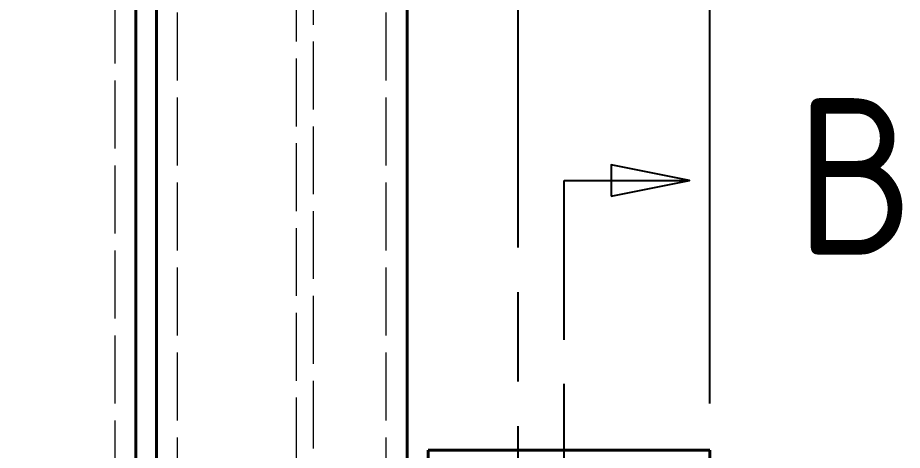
# Model space of a CAD drawing. Header units: millimetres. Extents: x 0 to 2523, y 0 to 1782.
# Drawn here: x 493.4 to 578.2, y 925.1 to 966.6 of the extents above; entities that cross this region are included whole.
import ezdxf

# ---------------------------------------------------------------- set-up
doc = ezdxf.new("R2010")
doc.units = ezdxf.units.MM
doc.header["$LTSCALE"] = 3
for name, pattern in [('CHAIN', [0.3543, 0.2362, -0.0295, 0.0591, -0.0295]), ('DASHED', [0.2067, 0.1654, -0.0413]), ('DOUBLE_DASH_CHAIN', [1.2403, 0.6614, -0.0827, 0.1654, -0.0827, 0.1654, -0.0827])]:
    doc.linetypes.add(name, pattern=pattern)
for name, color, linetype, lineweight in [('가려진 것(ISO)', 2, 'DASHED', 18), ('가시적인 것(ISO)', 3, 'Continuous', 40), ('단면선(ISO)', 7, 'CHAIN', 25), ('치수(ISO)', 2, 'Continuous', 25)]:
    doc.layers.add(name, color=color, linetype=linetype, lineweight=lineweight)
doc.styles.add('부품번호텍스트_PSTEK_POSCO', font='isocp.shx')
doc.styles.add('치수 텍스트_PSTEK_POSCO', font='isocp.shx')
doc.dimstyles.new('치수_PSTEK_POSCO', dxfattribs={"dimscale": 3, "dimtxt": 2.5, "dimasz": 1.5, "dimexe": 1, "dimexo": 1.5, "dimgap": 1, "dimtad": 1, "dimrnd": 1e-08, "dimdsep": 46, "dimtxsty": '치수 텍스트_PSTEK_POSCO', "dimcen": 0.09, "dimdle": 10, "dimclrd": 7, "dimclre": 7, "dimclrt": 2, "dimadec": 1, "dimazin": 2, "dimtfac": 1, "dimtmove": 0, "dimatfit": 3, "dimfxl": 0, "dimtolj": 1, "dimlwd": -1, "dimlwe": -1, "dimarcsym": 0})

# ---------------------------------------------------------------- blocks, each defined once
blk = doc.blocks.new('2dTransSection1')
at = {"layer": '단면선(ISO)', "linetype": 'Continuous'}
for p, q in [((185.916, 316.981), (183.416, 317.481)), ((183.416, 317.481), (183.416, 316.481)), ((181.916, 313.303), (181.916, 316.981)), ((181.916, 316.981), (183.416, 316.981)), ((183.416, 316.981), (185.916, 316.981)), ((183.416, 316.481), (185.916, 316.981))]:
    blk.add_line(p, q, dxfattribs=at)
at = {"layer": '단면선(ISO)', "linetype": 'DOUBLE_DASH_CHAIN', "ltscale": 5.686632}
blk.add_line((181.916, 235.719), (181.916, 316.981), dxfattribs=at)
at = {"layer": '단면선(ISO)', "linetype": 'Continuous', "flags": 128}
blk.add_lwpolyline([(183.416, 316.481), (185.916, 316.981), (183.416, 317.481), (183.416, 316.481)], dxfattribs=at)
at = {"layer": '단면선(ISO)'}
blk.add_solid([(183.416, 316.481), (185.916, 316.981), (183.416, 317.481), (183.416, 316.481)], dxfattribs=at)
at = {"layer": '단면선(ISO)', "insert": (189.306, 314.615), "char_height": 5, "attachment_point": 7, "style": '부품번호텍스트_PSTEK_POSCO'}
blk.add_mtext('B', dxfattribs=at)
blk = doc.blocks.new('*D60')
at = {"layer": 'Defpoints', "color": 0, "transparency": 16777216}
for p in [(311.712, 1170.969), (311.712, 1101.067), (559.712, 925.067)]:
    blk.add_point(p, dxfattribs=at)
at = {"layer": '치수(ISO)', "color": 7, "transparency": 16777216}
for p, q in [((311.712, 1105.567), (311.712, 1173.969)), ((559.712, 929.567), (559.712, 1173.969)), ((555.212, 1170.969), (316.212, 1170.969))]:
    blk.add_line(p, q, dxfattribs=at)
for points in [[(316.212, 1171.719), (316.212, 1170.219), (311.712, 1170.969)], [(555.212, 1171.719), (555.212, 1170.219), (559.712, 1170.969)]]:
    blk.add_solid(points, dxfattribs=at)
at = {"layer": '치수(ISO)', "color": 2, "transparency": 16777216, "insert": (437.991, 1177.72), "char_height": 7.5, "attachment_point": 4, "style": '치수 텍스트_PSTEK_POSCO'}
blk.add_mtext('\\A1;248', dxfattribs=at)
blk = doc.blocks.new('2dTransSection3')
at = {"layer": '단면선(ISO)', "linetype": 'DOUBLE_DASH_CHAIN', "ltscale": 5.751909}
blk.add_line((180.442, 326.25), (180.442, 222.614), dxfattribs=at)

msp = doc.modelspace()

# ---------------------------------------------------------------- linework, layer by layer
at = {"layer": '가려진 것(ISO)', "ltscale": 13.141838}
for p, q in [((502.7116, 1099.0669), (502.7116, 553.0669)), ((508.7116, 553.0669), (508.7116, 1099.0669)), ((528.7116, 553.0669), (528.7116, 1099.0669))]:
    msp.add_line(p, q, dxfattribs=at)
at = {"layer": '가려진 것(ISO)', "ltscale": 13.109228}
for p, q in [((520.1116, 574.0669), (520.1116, 1078.0669)), ((521.7116, 1078.0669), (521.7116, 574.0669))]:
    msp.add_line(p, q, dxfattribs=at)
at = {"layer": '가시적인 것(ISO)'}
for p, q in [((504.7116, 1101.0669), (504.7116, 551.0669)), ((506.7116, 551.0669), (506.7116, 1101.0669)), ((530.7116, 551.0669), (530.7116, 1101.0669)), ((532.7116, 925.0669), (559.7116, 925.0669)), ((532.7116, 925.0669), (532.7116, 727.0669)), ((559.7116, 925.0669), (559.7116, 727.0669))]:
    msp.add_line(p, q, dxfattribs=at)

# ---------------------------------------------------------------- block references
at = {"layer": '단면선(ISO)', "xscale": 3, "yscale": 3, "zscale": 3}
for name in ['2dTransSection3', '2dTransSection1']:
    msp.add_blockref(name, (0, 0), dxfattribs=at)

# ---------------------------------------------------------------- dimensions: what is measured, and where the dimension line sits
at = {"layer": '치수(ISO)', "color": 7}
dim = msp.add_linear_dim(base=(311.7116, 1170.9693), p1=(559.7116, 925.0669), p2=(311.7116, 1101.0669), angle=180, dimstyle='치수_PSTEK_POSCO', override={"dimdec": 2, "dimtp": 0, "dimtm": 0, "dimtdec": 2, "dimtofl": 0, "dimatfit": 1}, dxfattribs=at)
dim.commit()
dim.dimension.update_dxf_attribs({"geometry": '*D60', "text_midpoint": (445.2116, 1170.9693), "dimtype": 160})

doc.saveas('drawing.dxf')
